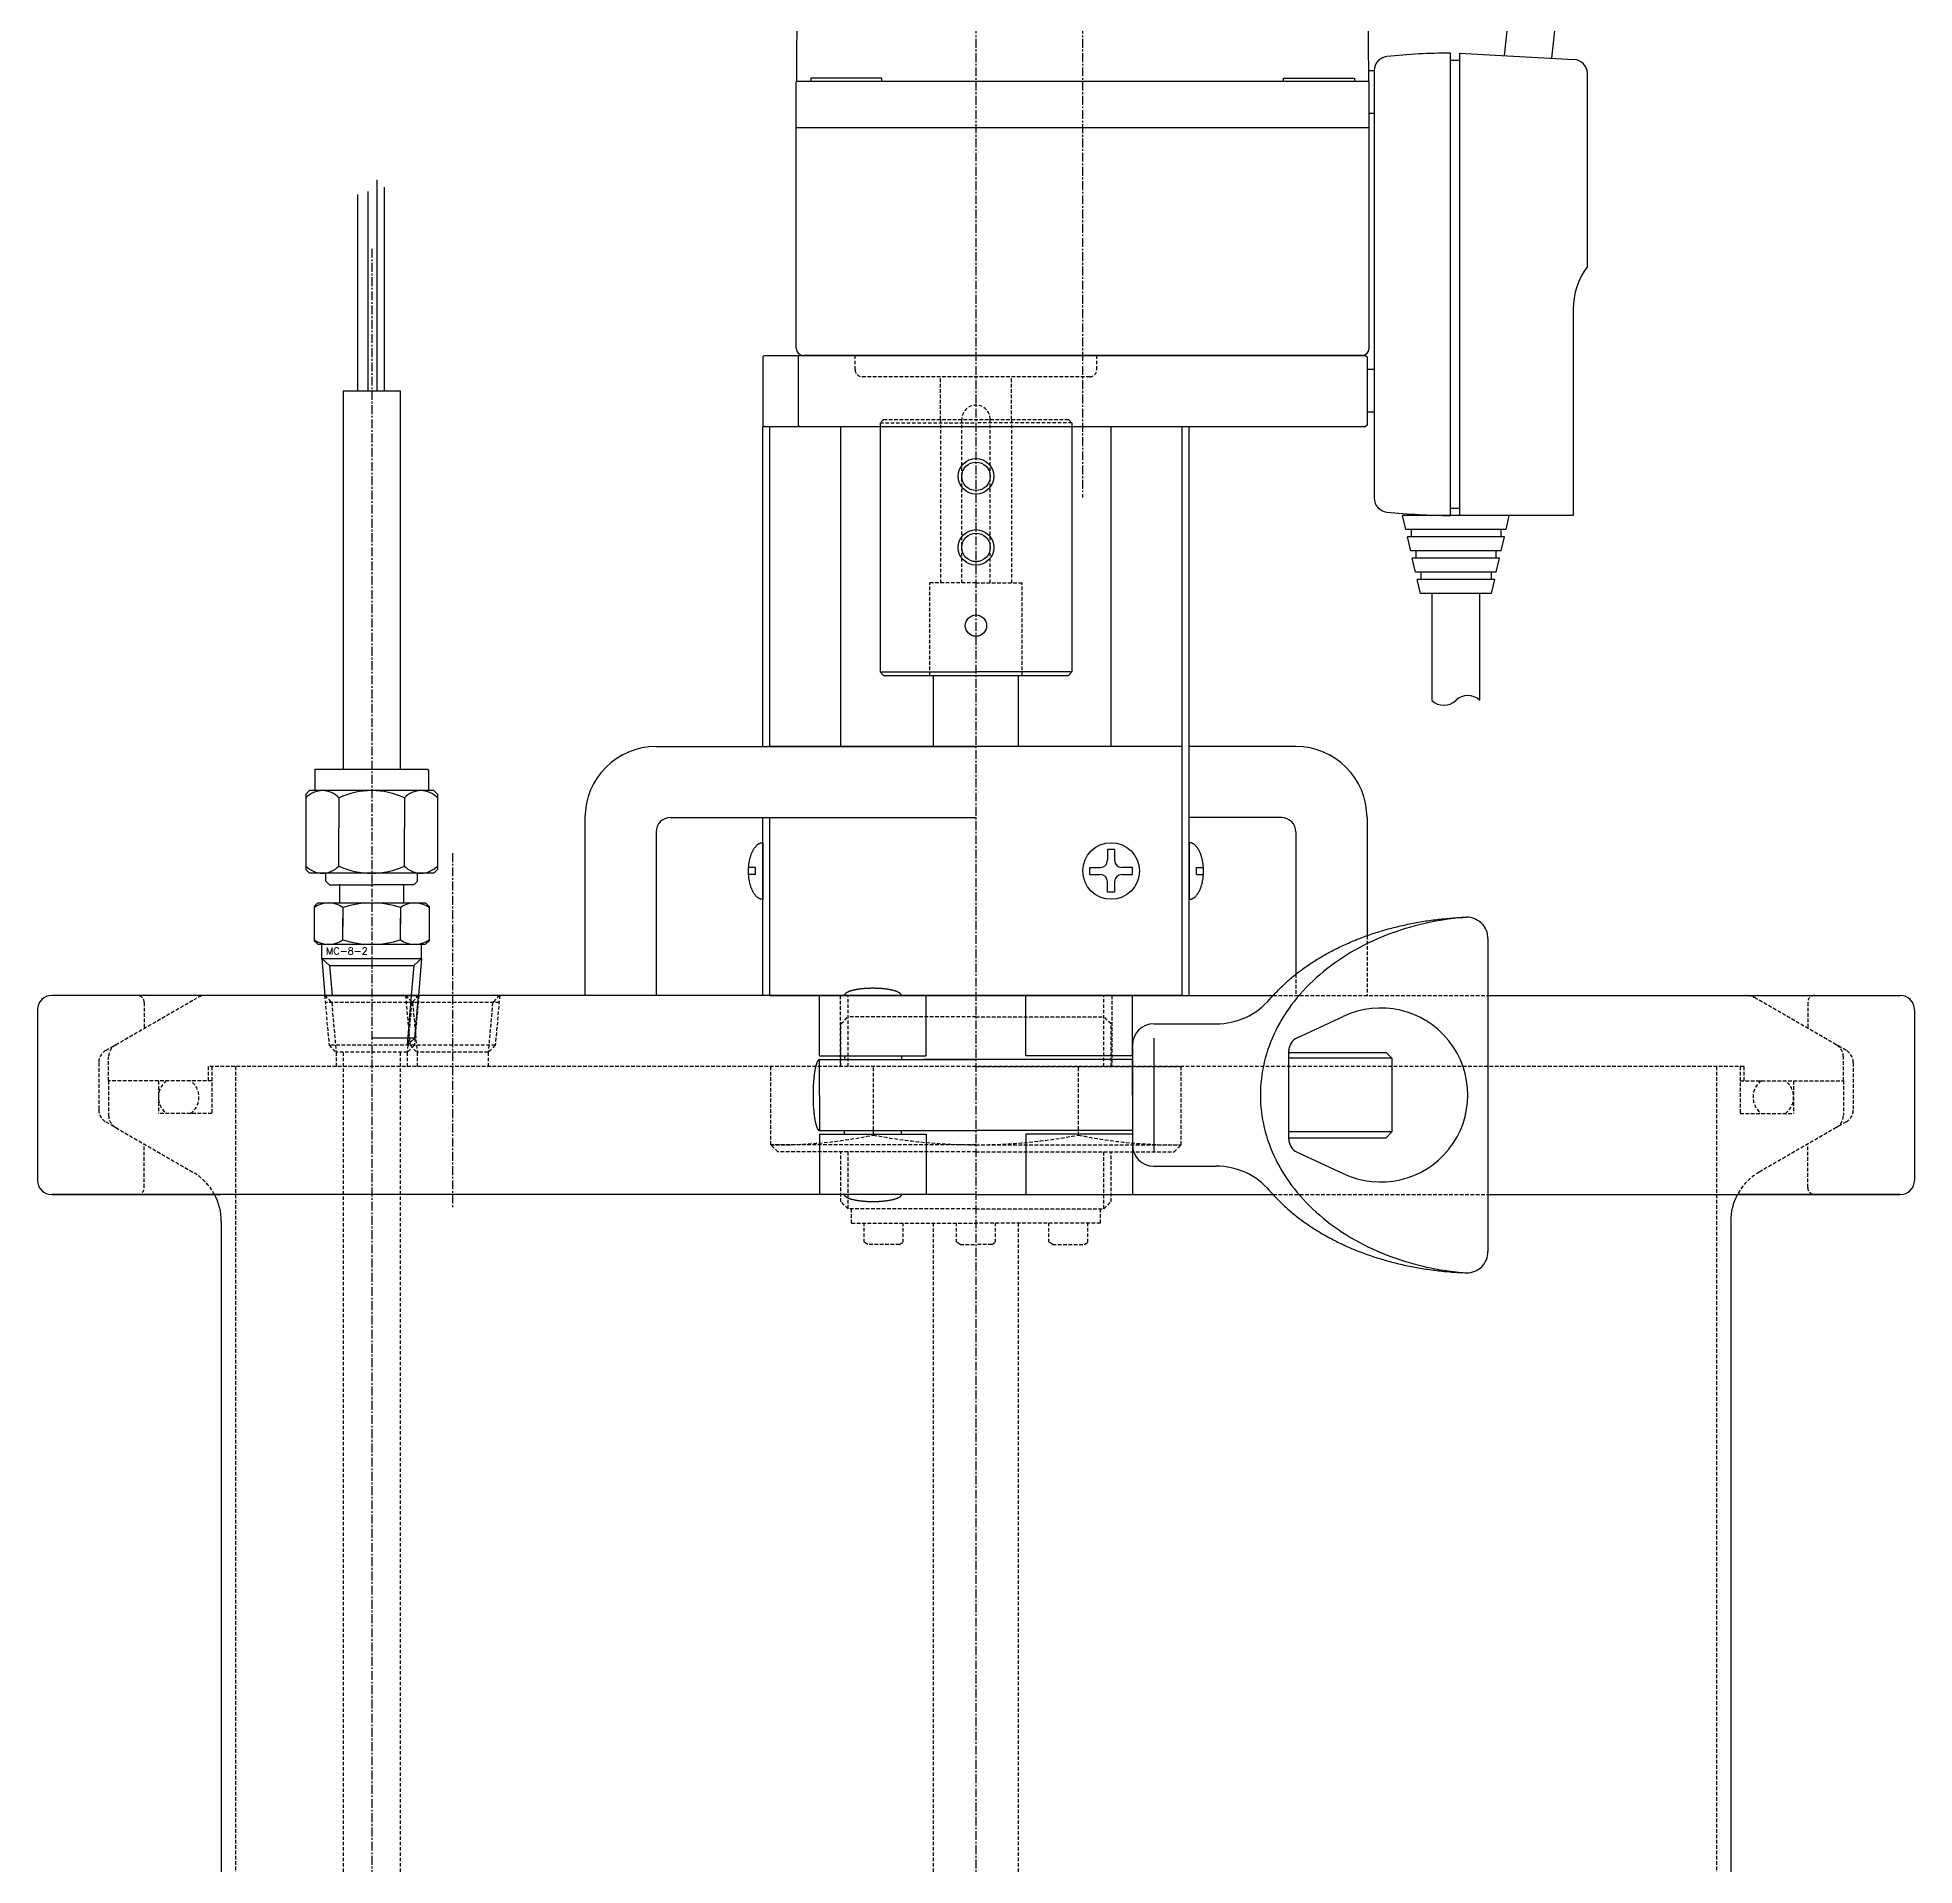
# Model space of a CAD drawing. Extents: x 249 to 1301, y 18 to 1271.
# Drawn here: x 284.5 to 548.5, y 407.2 to 664.2 of the extents above; entities that cross this region are included whole.
import ezdxf

# ---------------------------------------------------------------- set-up
doc = ezdxf.new("R2010")
doc.units = 0
doc.linetypes.add('CENTER', pattern=[2, 1.25, -0.25, 0.25, -0.25])
doc.linetypes.add('DASHED', pattern=[0.75, 0.5, -0.25])
doc.layers.get('0').update_dxf_attribs({"linetype": 'CONTINUOUS'})
doc.layers.add('CENTER', color=1, linetype='CENTER')
doc.styles.get("Standard").update_dxf_attribs({"font": 'txt.shx', "bigfont": 'bigfont.shx'})

# ---------------------------------------------------------------- blocks, each defined once
blk = doc.blocks.new('*U7')
at = {"color": 7, "linetype": 'CONTINUOUS'}
blk.add_text('MC-8-2', height=1, dxfattribs=at).set_placement((325.08, 535.27))

msp = doc.modelspace()

# ---------------------------------------------------------------- linework, layer by layer
at = {"color": 7, "linetype": 'CONTINUOUS'}
for p, q in [((500.23, 748.87), (490.78, 661.69)), ((506.93, 748.87), (497.44, 661.32)), ((391.3, 658.02), (391.7, 729.52)), ((471.3, 729.52), (471.7, 658.02)), ((483.25, 597.02), (483.25, 662.02)), ((483.25, 661.03), (484.5, 661.03)), ((484.5, 662.02), (484.5, 597.02)), ((484.5, 662.02), (500.61, 661.13)), ((471.8, 658.02), (391.2, 658.02)), ((391.2, 620.52), (391.2, 658.02)), ((403.27, 658.52), (393.27, 658.52)), ((393.27, 658.52), (393.27, 658.02)), ((403.27, 658.02), (403.27, 658.52)), ((459.73, 658.52), (469.73, 658.52)), ((459.73, 658.02), (459.73, 658.52)), ((469.73, 658.52), (469.73, 658.02)), ((472.5, 659.52), (471.69, 659.52)), ((471.8, 620.52), (471.8, 658.02)), ((472.5, 659.56), (472.5, 599.48)), ((502.5, 632.02), (502.5, 659.13)), ((472.5, 653.52), (471.8, 653.52)), ((471.8, 651.52), (391.2, 651.52)), ((332.25, 614.52), (332.25, 644.23)), ((329.56, 614.52), (329.56, 642.16)), ((331.01, 614.52), (331.01, 642.57)), ((333.29, 614.52), (333.29, 643.19)), ((500.5, 626.02), (500.5, 597.02)), ((386.5, 619.32), (386.7, 619.52)), ((386.5, 619.32), (386.5, 609.72)), ((386.7, 619.52), (471.3, 619.52)), ((391.7, 619.52), (391.5, 619.32)), ((391.5, 619.32), (391.5, 609.72)), ((470.8, 619.52), (392.2, 619.52)), ((471.3, 619.52), (471.5, 619.32)), ((471.5, 619.32), (471.5, 609.72)), ((472.5, 617.52), (471.5, 617.52)), ((327.5, 614.52), (335.5, 614.52)), ((327.5, 614.52), (327.5, 561.32)), ((335.5, 614.52), (335.5, 561.32)), ((403, 610.02), (403, 575.02)), ((430, 610.02), (430, 575.02)), ((472.5, 611.52), (471.5, 611.52)), ((386.5, 609.72), (386.7, 609.52)), ((386.5, 609.52), (386.7, 609.52)), ((386.5, 564.52), (386.5, 609.52)), ((386.7, 609.52), (471.3, 609.52)), ((387.5, 609.52), (445.5, 609.52)), ((387.5, 564.52), (387.5, 609.52)), ((391.5, 609.72), (391.7, 609.52)), ((397.5, 564.52), (397.5, 609.52)), ((435.5, 564.52), (435.5, 609.52)), ((445.5, 529.52), (445.5, 609.52)), ((445.5, 564.52), (445.5, 609.52)), ((446.5, 529.52), (446.5, 609.52)), ((471.5, 609.72), (471.3, 609.52)), ((500.5, 597.02), (476.5, 597.02)), ((476.96, 595.02), (476.5, 597.02)), ((478.5, 597.02), (478.5, 597.16)), ((483.25, 598.02), (484.5, 598.02)), ((491.05, 595.02), (491.5, 597.02)), ((491.05, 595.02), (476.96, 595.02)), ((490.82, 594.02), (477.18, 594.02)), ((477.64, 592.02), (477.18, 594.02)), ((477.7, 595.02), (477.7, 594.02)), ((490.31, 595.02), (490.31, 594.02)), ((490.36, 592.02), (490.82, 594.02)), ((490.36, 592.02), (477.64, 592.02)), ((478.38, 592.02), (478.38, 591.02)), ((489.62, 592.02), (489.62, 591.02)), ((490.14, 591.02), (477.86, 591.02)), ((478.32, 589.02), (477.86, 591.02)), ((489.68, 589.02), (478.32, 589.02)), ((479.06, 589.02), (479.06, 588.02)), ((488.94, 589.02), (488.94, 588.02)), ((489.68, 589.02), (490.14, 591.02)), ((489.46, 588.02), (478.55, 588.02)), ((479, 586.02), (478.55, 588.02)), ((489, 586.02), (489.46, 588.02)), ((489, 586.02), (479, 586.02)), ((480.65, 571.02), (480.65, 586.02)), ((487.35, 571.02), (487.35, 586.02)), ((403, 575.02), (416.5, 575.02)), ((403, 575.02), (403.5, 574.52)), ((403.5, 574.52), (429.5, 574.52)), ((410.5, 564.52), (410.5, 574.52)), ((430, 575.02), (416.5, 575.02)), ((422.5, 564.52), (422.5, 574.52)), ((430, 575.02), (429.5, 574.52)), ((371.5, 564.52), (416.5, 564.52)), ((445.5, 564.52), (387.5, 564.52)), ((461.5, 564.52), (446.5, 564.52)), ((323.5, 561.22), (323.6, 561.32)), ((323.5, 561.22), (323.5, 558.32)), ((323.6, 561.32), (339.4, 561.32)), ((339.5, 561.22), (339.4, 561.32)), ((339.5, 561.22), (339.5, 558.32)), ((322.26, 557.82), (322.76, 558.32)), ((322.26, 557.82), (322.26, 547.21)), ((340.24, 558.32), (322.76, 558.32)), ((326.88, 557.31), (326.88, 553.07)), ((326.88, 557.31), (326.88, 553.07)), ((336.12, 557.31), (336.12, 553.07)), ((340.74, 557.82), (340.24, 558.32)), ((340.74, 557.82), (340.74, 547.21)), ((361.5, 554.52), (361.5, 529.52)), ((373.5, 554.52), (416.5, 554.52)), ((386.5, 529.52), (386.5, 554.52)), ((387.5, 529.52), (387.5, 554.52)), ((459.5, 554.52), (446.5, 554.52)), ((471.5, 554.52), (471.5, 537.93)), ((326.88, 547.72), (326.88, 553.07)), ((336.12, 547.72), (336.12, 553.07)), ((371.5, 552.52), (371.5, 529.52)), ((461.5, 552.52), (461.5, 532.5)), ((386.5, 551), (386.5, 543.03)), ((436, 550.02), (435, 550.02)), ((435, 550.02), (435, 548.52)), ((436, 550.02), (436, 548.52)), ((446.5, 551), (446.5, 543.03)), ((322.76, 546.71), (322.26, 547.21)), ((340.24, 546.71), (322.76, 546.71)), ((325.07, 545.59), (325.07, 546.71)), ((337.93, 545.59), (337.93, 546.71)), ((340.24, 546.71), (340.74, 547.21)), ((385.5, 547.52), (384.52, 547.52)), ((385.5, 546.52), (384.52, 546.52)), ((385.5, 546.52), (385.5, 547.52)), ((432.5, 546.52), (432.5, 547.52)), ((432.5, 547.52), (434, 547.52)), ((432.5, 546.52), (434, 546.52)), ((438.5, 547.52), (437, 547.52)), ((437, 546.52), (438.5, 546.52)), ((438.5, 546.52), (438.5, 547.52)), ((447.5, 547.52), (448.49, 547.52)), ((447.5, 546.52), (447.5, 547.52)), ((447.5, 546.52), (448.49, 546.52)), ((325.57, 545.09), (325.07, 545.59)), ((325.57, 545.09), (331.5, 545.09)), ((327, 542.52), (327, 545.19)), ((337.43, 545.09), (331.5, 545.09)), ((336, 542.52), (336, 545.19)), ((337.43, 545.09), (337.93, 545.59)), ((435, 544.02), (435, 545.52)), ((436, 544.02), (435, 544.02)), ((436, 545.52), (436, 544.02)), ((323.42, 542.02), (323.92, 542.52)), ((323.42, 542.02), (323.42, 537.22)), ((323.92, 542.52), (339.08, 542.52)), ((325.5, 542.52), (337.5, 542.52)), ((327.46, 541.89), (327.46, 539.21)), ((327.46, 541.89), (327.46, 539.52)), ((335.54, 541.89), (335.54, 539.52)), ((335.54, 541.89), (335.54, 539.52)), ((339.08, 542.52), (339.58, 542.02)), ((339.58, 542.02), (339.58, 537.22)), ((327.46, 537.34), (327.46, 540.4)), ((335.54, 537.34), (335.54, 540.4)), ((323.42, 537.22), (323.92, 536.72)), ((323.92, 536.72), (339.08, 536.72)), ((323.92, 536.72), (339.08, 536.72)), ((324.5, 534.72), (324.5, 536.72)), ((325.5, 536.72), (337.5, 536.72)), ((326, 536.72), (337, 536.72)), ((338.5, 534.72), (338.5, 536.72)), ((339.08, 536.72), (339.58, 537.22)), ((488.5, 537.53), (488.5, 493.51)), ((324.5, 534.72), (324.93, 529.52)), ((324.5, 534.72), (325.58, 533.72)), ((324.5, 534.72), (338.5, 534.72)), ((325.58, 533.72), (325.93, 529.52)), ((325.58, 533.72), (337.42, 533.72)), ((337.42, 533.72), (337.07, 529.52)), ((338.5, 534.72), (337.42, 533.72)), ((338.5, 534.72), (338.07, 529.52)), ((416.5, 529.52), (286.5, 529.52)), ((324.93, 529.52), (338.07, 529.52)), ((337.07, 529.52), (336.5, 522.52)), ((337.58, 523.52), (338.07, 529.52)), ((387.5, 529.52), (384.5, 529.52)), ((445.5, 529.52), (387.5, 529.52)), ((387.5, 529.52), (445.5, 529.52)), ((394.5, 521.02), (394.5, 529.52)), ((397.5, 529.52), (435.5, 529.52)), ((409.5, 521.02), (409.5, 529.52)), ((416.5, 529.52), (458.3, 529.52)), ((423.5, 521.02), (423.5, 529.52)), ((438.5, 521.02), (438.5, 529.52)), ((488.5, 529.52), (546.5, 529.52)), ((284.5, 527.52), (284.5, 503.52)), ((441.5, 525.52), (450.26, 525.52)), ((461.66, 523.55), (468.16, 526.55)), ((548.5, 527.52), (548.5, 503.52)), ((337.58, 523.52), (331.5, 523.52)), ((337.58, 523.52), (336.5, 522.52)), ((441.5, 523.52), (441.5, 507.52)), ((441.5, 523.52), (441.5, 507.52)), ((394.5, 521.02), (409.5, 521.02)), ((394.5, 515.52), (394.5, 520.52)), ((394.5, 520.52), (416.5, 520.52)), ((398, 521.02), (398, 520.52)), ((406, 521.02), (406, 520.52)), ((416.5, 520.52), (409.23, 520.52)), ((438.5, 520.52), (416.5, 520.52)), ((438.5, 521.02), (423.5, 521.02)), ((438.5, 522.52), (438.5, 508.52)), ((438.5, 515.52), (438.5, 520.52)), ((460.5, 509.3), (460.5, 521.74)), ((460.5, 521.52), (474.2, 521.52)), ((475, 520.72), (460.5, 520.72)), ((474.2, 521.52), (475, 520.72)), ((475, 520.72), (475, 510.32)), ((394.5, 515.52), (394.5, 510.52)), ((438.5, 515.52), (438.5, 510.52)), ((394.5, 510.52), (416.5, 510.52)), ((394.5, 510.02), (394.5, 501.52)), ((394.5, 510.02), (409.5, 510.02)), ((398, 510.02), (398, 510.52)), ((406, 510.02), (406, 510.52)), ((409.5, 510.02), (409.5, 501.52)), ((438.5, 510.52), (416.5, 510.52)), ((438.5, 510.02), (423.5, 510.02)), ((423.5, 510.02), (423.5, 501.52)), ((438.5, 510.02), (438.5, 501.52)), ((475, 510.32), (460.5, 510.32)), ((474.2, 509.52), (475, 510.32)), ((460.5, 509.52), (474.2, 509.52)), ((461.66, 507.48), (468.16, 504.49)), ((441.5, 505.52), (450.26, 505.52)), ((416.5, 501.52), (286.5, 501.52)), ((286.5, 501.52), (298, 501.52)), ((298, 501.52), (310.22, 501.52)), ((416.5, 501.52), (458.3, 501.52)), ((488.5, 501.52), (546.5, 501.52)), ((535, 501.52), (523.59, 501.52)), ((546.5, 501.52), (535, 501.52)), ((310.35, 497.75), (310.35, 260.81)), ((522.65, 497.75), (522.65, 260.81))]:
    msp.add_line(p, q, dxfattribs=at)
at = {"color": 3, "linetype": 'DASHED'}
for p, q in [((399.5, 617.52), (399.5, 619.52)), ((433.5, 617.52), (433.5, 619.52)), ((432.5, 616.52), (400.5, 616.52)), ((411.5, 610.52), (411.5, 616.52)), ((421.5, 610.52), (421.5, 616.52)), ((403.5, 610.52), (403, 610.02)), ((403, 610.02), (416.5, 610.02)), ((403.5, 610.52), (429.5, 610.52)), ((411.5, 610.52), (411.5, 587.52)), ((414.5, 587.52), (414.5, 610.52)), ((430, 610.02), (416.5, 610.02)), ((418.5, 587.52), (418.5, 610.52)), ((421.5, 610.52), (421.5, 587.52)), ((429.5, 610.52), (430, 610.02)), ((410, 574.52), (410, 587.52)), ((416.5, 587.52), (410, 587.52)), ((416.5, 587.52), (423, 587.52)), ((423, 574.52), (423, 587.52)), ((471.5, 537.93), (471.5, 529.52)), ((461.5, 532.5), (461.5, 529.52)), ((295.5, 522.59), (306.8, 529.11)), ((299.52, 528.52), (299.52, 524.91)), ((324.88, 529.52), (325.88, 528.52)), ((324.88, 529.52), (325.5, 522.52)), ((338.04, 528.53), (324.96, 528.53)), ((325.88, 528.52), (326.5, 521.52)), ((336.26, 529.52), (336.89, 522.52)), ((336.26, 529.52), (337.26, 528.52)), ((349.43, 528.53), (336.35, 528.53)), ((337.13, 528.52), (336.5, 521.52)), ((338.13, 529.52), (337.13, 528.52)), ((337.26, 528.52), (337.89, 521.52)), ((338.13, 529.52), (337.5, 522.52)), ((348.51, 528.52), (347.89, 521.52)), ((349.51, 529.52), (348.51, 528.52)), ((349.51, 529.52), (348.89, 522.52)), ((397.4, 529.52), (397.4, 519.52)), ((398.5, 519.52), (398.5, 529.52)), ((434.5, 519.52), (434.5, 529.52)), ((435.6, 529.52), (435.6, 519.52)), ((458.3, 529.52), (488.5, 529.52)), ((537.5, 522.59), (526.21, 529.11)), ((533.48, 528.52), (533.48, 524.91)), ((397.5, 525.52), (398.5, 526.52)), ((397.5, 519.52), (397.5, 525.52)), ((416.5, 526.52), (398.5, 526.52)), ((416.5, 526.52), (434.5, 526.52)), ((435.5, 525.52), (434.5, 526.52)), ((435.5, 519.52), (435.5, 525.52)), ((294.1, 521.79), (296, 522.88)), ((538.9, 521.79), (537, 522.88)), ((294.5, 517.52), (294.5, 520.86)), ((337.5, 522.53), (325.5, 522.53)), ((325.5, 522.52), (326.5, 521.52)), ((326.5, 521.53), (326.5, 519.52)), ((336.5, 521.53), (326.5, 521.53)), ((327.5, 521.52), (327.5, 275.52)), ((335.5, 521.52), (335.5, 275.52)), ((337.5, 522.52), (336.5, 521.52)), ((336.5, 521.52), (336.5, 519.52)), ((348.89, 522.53), (336.89, 522.53)), ((336.89, 522.52), (337.89, 521.52)), ((347.89, 521.53), (337.89, 521.53)), ((337.89, 521.53), (337.89, 519.52)), ((348.89, 522.52), (347.89, 521.52)), ((347.89, 521.52), (347.89, 519.52)), ((538.5, 517.52), (538.5, 520.86)), ((293.1, 520.05), (293.1, 513.48)), ((309, 517.52), (294.5, 517.52)), ((294.5, 517.52), (294.5, 512.67)), ((301.5, 517.52), (301.5, 512.92)), ((416.5, 519.52), (308.5, 519.52)), ((308.5, 519.52), (308.5, 517.52)), ((309, 519.52), (309, 512.92)), ((312.35, 519.52), (312.35, 236.88)), ((387.63, 508.52), (387.63, 519.52)), ((402.07, 509.89), (402.07, 519.52)), ((524.5, 519.52), (416.5, 519.52)), ((416.5, 519.52), (445.37, 519.52)), ((430.93, 509.89), (430.93, 519.52)), ((445.37, 508.52), (445.37, 519.52)), ((520.65, 519.52), (520.65, 236.88)), ((524, 519.52), (524, 512.92)), ((524, 517.52), (538.5, 517.52)), ((524.5, 519.52), (524.5, 517.52)), ((531.5, 517.52), (531.5, 512.92)), ((538.5, 517.52), (538.5, 512.67)), ((539.9, 520.05), (539.9, 513.48)), ((309, 512.92), (301.5, 512.92)), ((524, 512.92), (531.5, 512.92)), ((294.1, 511.75), (296, 510.65)), ((295.5, 510.94), (306.35, 504.67)), ((537.5, 510.94), (526.65, 504.67)), ((538.9, 511.75), (537, 510.65)), ((299.52, 502.52), (299.52, 508.62)), ((416.5, 508.52), (387.63, 508.52)), ((388.63, 507.52), (387.63, 508.52)), ((416.5, 507.52), (388.63, 507.52)), ((397.5, 500.52), (397.5, 507.52)), ((398.5, 499.52), (398.5, 507.52)), ((416.5, 508.52), (445.37, 508.52)), ((416.5, 507.52), (444.37, 507.52)), ((434.5, 499.52), (434.5, 507.52)), ((435.5, 500.52), (435.5, 507.52)), ((444.37, 507.52), (445.37, 508.52)), ((533.48, 502.52), (533.48, 508.62)), ((398.5, 499.52), (397.5, 500.52)), ((398.5, 499.52), (397.5, 500.52)), ((416.5, 499.52), (398.5, 499.52)), ((399, 497.52), (399, 499.52)), ((416.5, 499.52), (434.5, 499.52)), ((434, 497.52), (434, 499.52)), ((434.5, 499.52), (435.5, 500.52)), ((434.5, 499.52), (435.5, 500.52)), ((458.3, 501.52), (488.5, 501.52)), ((399, 497.52), (416.5, 497.52)), ((400.75, 494.82), (400.75, 497.52)), ((406.25, 494.82), (406.25, 497.52)), ((410.5, 312.52), (410.5, 497.52)), ((413.75, 494.82), (413.75, 497.52)), ((434, 497.52), (416.5, 497.52)), ((419.25, 494.82), (419.25, 497.52)), ((422.5, 312.52), (422.5, 497.52)), ((426.75, 494.82), (426.75, 497.52)), ((432.25, 494.82), (432.25, 497.52)), ((401.27, 494.52), (400.75, 494.82)), ((405.73, 494.52), (401.27, 494.52)), ((405.73, 494.52), (406.25, 494.82)), ((414.27, 494.52), (413.75, 494.82)), ((414.27, 494.52), (416.5, 494.52)), ((418.73, 494.52), (416.5, 494.52)), ((418.73, 494.52), (419.25, 494.82)), ((427.27, 494.52), (426.75, 494.82)), ((427.27, 494.52), (431.73, 494.52)), ((431.73, 494.52), (432.25, 494.82))]:
    msp.add_line(p, q, dxfattribs=at)
at = {"color": 7, "linetype": 'CONTINUOUS'}
for points in [[(386.5, 543.03, 0), (386.45, 543.03, 0), (386.4, 543.04, 0), (386.35, 543.04, 0), (386.31, 543.05, 0), (386.26, 543.06, 0), (386.21, 543.08, 0), (386.16, 543.09, 0), (386.11, 543.11, 0), (386.06, 543.13, 0), (386.01, 543.15, 0), (385.97, 543.18, 0), (385.92, 543.2, 0), (385.87, 543.23, 0), (385.83, 543.27, 0), (385.78, 543.3, 0), (385.74, 543.34, 0), (385.69, 543.37, 0), (385.65, 543.41, 0), (385.6, 543.46, 0), (385.56, 543.5, 0), (385.51, 543.55, 0), (385.47, 543.6, 0), (385.43, 543.65, 0), (385.39, 543.7, 0), (385.35, 543.76, 0), (385.31, 543.82, 0), (385.27, 543.88, 0), (385.23, 543.94, 0), (385.19, 544, 0), (385.16, 544.07, 0), (385.12, 544.13, 0), (385.09, 544.2, 0), (385.05, 544.27, 0), (385.02, 544.34, 0), (384.99, 544.41, 0), (384.95, 544.49, 0), (384.92, 544.57, 0), (384.89, 544.64, 0), (384.87, 544.72, 0), (384.84, 544.8, 0), (384.81, 544.88, 0), (384.79, 544.97, 0), (384.76, 545.05, 0), (384.74, 545.14, 0), (384.71, 545.23, 0), (384.69, 545.31, 0), (384.67, 545.4, 0), (384.65, 545.49, 0), (384.63, 545.58, 0), (384.62, 545.67, 0), (384.6, 545.77, 0), (384.59, 545.86, 0), (384.57, 545.95, 0), (384.56, 546.05, 0), (384.55, 546.14, 0), (384.54, 546.24, 0), (384.53, 546.34, 0), (384.52, 546.43, 0), (384.52, 546.53, 0), (384.51, 546.63, 0), (384.51, 546.72, 0), (384.5, 546.82, 0), (384.5, 546.92, 0), (384.5, 547.02, 0), (384.5, 547.11, 0), (384.5, 547.21, 0), (384.51, 547.31, 0), (384.51, 547.41, 0), (384.52, 547.5, 0), (384.52, 547.6, 0), (384.53, 547.7, 0), (384.54, 547.79, 0), (384.55, 547.89, 0), (384.56, 547.98, 0), (384.57, 548.08, 0), (384.59, 548.17, 0), (384.6, 548.27, 0), (384.62, 548.36, 0), (384.63, 548.45, 0), (384.65, 548.54, 0), (384.67, 548.63, 0), (384.69, 548.72, 0), (384.71, 548.81, 0), (384.74, 548.89, 0), (384.76, 548.98, 0), (384.79, 549.07, 0), (384.81, 549.15, 0), (384.84, 549.23, 0), (384.87, 549.31, 0), (384.89, 549.39, 0), (384.92, 549.47, 0), (384.95, 549.54, 0), (384.99, 549.62, 0), (385.02, 549.69, 0), (385.05, 549.76, 0), (385.09, 549.83, 0), (385.12, 549.9, 0), (385.16, 549.97, 0), (385.19, 550.03, 0), (385.23, 550.1, 0), (385.27, 550.16, 0), (385.31, 550.22, 0), (385.35, 550.27, 0), (385.39, 550.33, 0), (385.43, 550.38, 0), (385.47, 550.43, 0), (385.51, 550.48, 0), (385.56, 550.53, 0), (385.6, 550.58, 0), (385.65, 550.62, 0), (385.69, 550.66, 0), (385.74, 550.7, 0), (385.78, 550.73, 0), (385.83, 550.77, 0), (385.87, 550.8, 0), (385.92, 550.83, 0), (385.97, 550.86, 0), (386.01, 550.88, 0), (386.06, 550.9, 0), (386.11, 550.92, 0), (386.16, 550.94, 0), (386.21, 550.96, 0), (386.26, 550.97, 0), (386.31, 550.98, 0), (386.35, 550.99, 0), (386.4, 550.99, 0), (386.45, 551, 0), (386.5, 551, 0)], [(446.5, 543.03, 0), (446.55, 543.03, 0), (446.6, 543.04, 0), (446.65, 543.04, 0), (446.7, 543.05, 0), (446.75, 543.06, 0), (446.79, 543.08, 0), (446.84, 543.09, 0), (446.89, 543.11, 0), (446.94, 543.13, 0), (446.99, 543.15, 0), (447.03, 543.18, 0), (447.08, 543.2, 0), (447.13, 543.23, 0), (447.18, 543.27, 0), (447.22, 543.3, 0), (447.27, 543.34, 0), (447.31, 543.37, 0), (447.36, 543.41, 0), (447.4, 543.46, 0), (447.44, 543.5, 0), (447.49, 543.55, 0), (447.53, 543.6, 0), (447.57, 543.65, 0), (447.61, 543.7, 0), (447.65, 543.76, 0), (447.69, 543.82, 0), (447.73, 543.88, 0), (447.77, 543.94, 0), (447.81, 544, 0), (447.84, 544.07, 0), (447.88, 544.13, 0), (447.92, 544.2, 0), (447.95, 544.27, 0), (447.98, 544.34, 0), (448.01, 544.41, 0), (448.05, 544.49, 0), (448.08, 544.57, 0), (448.11, 544.64, 0), (448.14, 544.72, 0), (448.16, 544.8, 0), (448.19, 544.88, 0), (448.22, 544.97, 0), (448.24, 545.05, 0), (448.26, 545.14, 0), (448.29, 545.23, 0), (448.31, 545.31, 0), (448.33, 545.4, 0), (448.35, 545.49, 0), (448.37, 545.58, 0), (448.38, 545.67, 0), (448.4, 545.77, 0), (448.42, 545.86, 0), (448.43, 545.95, 0), (448.44, 546.05, 0), (448.45, 546.14, 0), (448.46, 546.24, 0), (448.47, 546.34, 0), (448.48, 546.43, 0), (448.49, 546.53, 0), (448.49, 546.63, 0), (448.5, 546.72, 0), (448.5, 546.82, 0), (448.5, 546.92, 0), (448.5, 547.02, 0), (448.5, 547.11, 0), (448.5, 547.21, 0), (448.5, 547.31, 0), (448.49, 547.41, 0), (448.49, 547.5, 0), (448.48, 547.6, 0), (448.47, 547.7, 0), (448.46, 547.79, 0), (448.45, 547.89, 0), (448.44, 547.98, 0), (448.43, 548.08, 0), (448.42, 548.17, 0), (448.4, 548.27, 0), (448.38, 548.36, 0), (448.37, 548.45, 0), (448.35, 548.54, 0), (448.33, 548.63, 0), (448.31, 548.72, 0), (448.29, 548.81, 0), (448.26, 548.89, 0), (448.24, 548.98, 0), (448.22, 549.07, 0), (448.19, 549.15, 0), (448.16, 549.23, 0), (448.14, 549.31, 0), (448.11, 549.39, 0), (448.08, 549.47, 0), (448.05, 549.54, 0), (448.01, 549.62, 0), (447.98, 549.69, 0), (447.95, 549.76, 0), (447.92, 549.83, 0), (447.88, 549.9, 0), (447.84, 549.97, 0), (447.81, 550.03, 0), (447.77, 550.1, 0), (447.73, 550.16, 0), (447.69, 550.22, 0), (447.65, 550.27, 0), (447.61, 550.33, 0), (447.57, 550.38, 0), (447.53, 550.43, 0), (447.49, 550.48, 0), (447.44, 550.53, 0), (447.4, 550.58, 0), (447.36, 550.62, 0), (447.31, 550.66, 0), (447.27, 550.7, 0), (447.22, 550.73, 0), (447.18, 550.77, 0), (447.13, 550.8, 0), (447.08, 550.83, 0), (447.03, 550.86, 0), (446.99, 550.88, 0), (446.94, 550.9, 0), (446.89, 550.92, 0), (446.84, 550.94, 0), (446.79, 550.96, 0), (446.75, 550.97, 0), (446.7, 550.98, 0), (446.65, 550.99, 0), (446.6, 550.99, 0), (446.55, 551, 0), (446.5, 551, 0)], [(485.5, 540.52, 0), (484.77, 540.46, 0), (484.03, 540.38, 0), (483.3, 540.29, 0), (482.58, 540.19, 0), (481.85, 540.08, 0), (481.13, 539.95, 0), (480.42, 539.81, 0), (479.7, 539.66, 0), (479, 539.49, 0), (478.29, 539.32, 0), (477.6, 539.12, 0), (476.9, 538.92, 0), (476.22, 538.7, 0), (475.54, 538.48, 0), (474.87, 538.24, 0), (474.2, 537.98, 0), (473.55, 537.72, 0), (472.9, 537.44, 0), (472.26, 537.15, 0), (471.63, 536.85, 0), (471, 536.54, 0), (470.39, 536.22, 0), (469.79, 535.88, 0), (469.19, 535.54, 0), (468.61, 535.19, 0), (468.04, 534.82, 0), (467.47, 534.45, 0), (466.92, 534.06, 0), (466.38, 533.66, 0), (465.85, 533.26, 0), (465.34, 532.84, 0), (464.84, 532.42, 0), (464.35, 531.99, 0), (463.87, 531.54, 0), (463.4, 531.1, 0), (462.95, 530.64, 0), (462.51, 530.17, 0), (462.09, 529.7, 0), (461.68, 529.21, 0), (461.28, 528.72, 0), (460.9, 528.23, 0), (460.54, 527.72, 0), (460.18, 527.22, 0), (459.85, 526.7, 0), (459.53, 526.18, 0), (459.22, 525.65, 0), (458.93, 525.12, 0), (458.66, 524.58, 0), (458.4, 524.04, 0), (458.15, 523.49, 0), (457.93, 522.94, 0), (457.72, 522.38, 0), (457.52, 521.82, 0), (457.35, 521.26, 0), (457.19, 520.69, 0), (457.04, 520.13, 0), (456.92, 519.55, 0), (456.81, 518.98, 0), (456.71, 518.41, 0), (456.64, 517.83, 0), (456.58, 517.25, 0), (456.53, 516.67, 0), (456.51, 516.1, 0), (456.5, 515.52, 0), (456.51, 514.94, 0), (456.53, 514.36, 0), (456.58, 513.78, 0), (456.64, 513.2, 0), (456.71, 512.63, 0), (456.81, 512.05, 0), (456.92, 511.48, 0), (457.04, 510.91, 0), (457.19, 510.34, 0), (457.35, 509.77, 0), (457.52, 509.21, 0), (457.72, 508.65, 0), (457.93, 508.1, 0), (458.15, 507.54, 0), (458.4, 507, 0), (458.66, 506.45, 0), (458.93, 505.92, 0), (459.22, 505.38, 0), (459.53, 504.86, 0), (459.85, 504.33, 0), (460.18, 503.82, 0), (460.54, 503.31, 0), (460.9, 502.81, 0), (461.28, 502.31, 0), (461.68, 501.82, 0), (462.09, 501.34, 0), (462.51, 500.86, 0), (462.95, 500.4, 0), (463.4, 499.94, 0), (463.87, 499.49, 0), (464.35, 499.05, 0), (464.84, 498.61, 0), (465.34, 498.19, 0), (465.85, 497.77, 0), (466.38, 497.37, 0), (466.92, 496.97, 0), (467.47, 496.59, 0), (468.04, 496.21, 0), (468.61, 495.85, 0), (469.19, 495.49, 0), (469.79, 495.15, 0), (470.39, 494.81, 0), (471, 494.49, 0), (471.63, 494.18, 0), (472.26, 493.88, 0), (472.9, 493.59, 0), (473.55, 493.32, 0), (474.2, 493.05, 0), (474.87, 492.8, 0), (475.54, 492.56, 0), (476.22, 492.33, 0), (476.9, 492.11, 0), (477.6, 491.91, 0), (478.29, 491.72, 0), (479, 491.54, 0), (479.7, 491.37, 0), (480.42, 491.22, 0), (481.13, 491.08, 0), (481.85, 490.95, 0), (482.58, 490.84, 0), (483.3, 490.74, 0), (484.03, 490.65, 0), (484.77, 490.58, 0), (485.5, 490.52, 0)], [(457.85, 529.01, 0), (457.99, 529.17, 0), (458.12, 529.32, 0), (458.26, 529.48, 0), (458.4, 529.63, 0), (458.55, 529.78, 0), (458.69, 529.94, 0), (458.84, 530.09, 0), (458.98, 530.24, 0), (459.13, 530.39, 0), (459.28, 530.54, 0), (459.44, 530.69, 0), (459.59, 530.84, 0), (459.74, 530.98, 0), (459.9, 531.13, 0), (460.06, 531.28, 0), (460.22, 531.42, 0), (460.38, 531.57, 0), (460.54, 531.71, 0), (460.71, 531.85, 0), (460.87, 531.99, 0), (461.04, 532.13, 0), (461.21, 532.27, 0), (461.38, 532.41, 0), (461.55, 532.54, 0), (461.73, 532.68, 0), (461.9, 532.82, 0), (462.08, 532.95, 0), (462.26, 533.08, 0), (462.44, 533.22, 0), (462.62, 533.35, 0), (462.8, 533.48, 0), (462.99, 533.61, 0), (463.17, 533.73, 0), (463.36, 533.86, 0), (463.55, 533.99, 0), (463.74, 534.11, 0), (463.93, 534.24, 0), (464.12, 534.36, 0), (464.31, 534.48, 0), (464.51, 534.6, 0), (464.7, 534.73, 0), (464.9, 534.84, 0), (465.1, 534.96, 0), (465.3, 535.08, 0), (465.5, 535.2, 0), (465.71, 535.31, 0), (465.91, 535.42, 0), (466.12, 535.54, 0), (466.32, 535.65, 0), (466.53, 535.76, 0), (466.74, 535.87, 0), (466.95, 535.97, 0), (467.16, 536.08, 0), (467.37, 536.19, 0), (467.59, 536.29, 0), (467.8, 536.39, 0), (468.02, 536.5, 0), (468.24, 536.6, 0), (468.45, 536.7, 0), (468.67, 536.8, 0), (468.89, 536.89, 0), (469.12, 536.99, 0), (469.34, 537.09, 0), (469.56, 537.18, 0), (469.79, 537.27, 0), (470.01, 537.37, 0), (470.24, 537.46, 0), (470.47, 537.54, 0), (470.7, 537.63, 0), (470.93, 537.72, 0), (471.16, 537.8, 0), (471.39, 537.89, 0), (471.62, 537.97, 0), (471.86, 538.05, 0), (472.09, 538.13, 0), (472.33, 538.21, 0), (472.56, 538.29, 0), (472.8, 538.37, 0), (473.04, 538.44, 0), (473.28, 538.52, 0), (473.52, 538.59, 0), (473.76, 538.66, 0), (474, 538.73, 0), (474.24, 538.8, 0), (474.49, 538.87, 0), (474.73, 538.93, 0), (474.98, 539, 0), (475.22, 539.06, 0), (475.47, 539.13, 0), (475.72, 539.19, 0), (475.96, 539.25, 0), (476.21, 539.31, 0), (476.46, 539.36, 0), (476.71, 539.42, 0), (476.96, 539.47, 0), (477.21, 539.53, 0), (477.46, 539.58, 0), (477.72, 539.63, 0), (477.97, 539.68, 0), (478.22, 539.73, 0), (478.48, 539.77, 0), (478.73, 539.82, 0), (478.99, 539.86, 0), (479.24, 539.91, 0), (479.5, 539.95, 0), (479.76, 539.99, 0), (480.01, 540.02, 0), (480.27, 540.06, 0), (480.53, 540.1, 0), (480.79, 540.13, 0), (481.05, 540.17, 0), (481.31, 540.2, 0), (481.57, 540.23, 0), (481.83, 540.26, 0), (482.09, 540.28, 0), (482.35, 540.31, 0), (482.61, 540.34, 0), (482.87, 540.36, 0), (483.13, 540.38, 0), (483.39, 540.4, 0), (483.66, 540.42, 0), (483.92, 540.44, 0), (484.18, 540.46, 0), (484.45, 540.47, 0), (484.71, 540.48, 0), (484.97, 540.5, 0), (485.24, 540.51, 0), (485.5, 540.52, 0)], [(406, 529.52, 0), (406, 529.54, 0), (406, 529.57, 0), (405.99, 529.59, 0), (405.98, 529.62, 0), (405.97, 529.64, 0), (405.96, 529.66, 0), (405.94, 529.69, 0), (405.92, 529.71, 0), (405.9, 529.74, 0), (405.88, 529.76, 0), (405.86, 529.79, 0), (405.83, 529.81, 0), (405.8, 529.84, 0), (405.77, 529.86, 0), (405.73, 529.88, 0), (405.7, 529.9, 0), (405.66, 529.93, 0), (405.62, 529.95, 0), (405.57, 529.97, 0), (405.53, 529.99, 0), (405.48, 530.02, 0), (405.43, 530.04, 0), (405.38, 530.06, 0), (405.33, 530.08, 0), (405.27, 530.1, 0), (405.21, 530.12, 0), (405.15, 530.14, 0), (405.09, 530.16, 0), (405.03, 530.18, 0), (404.96, 530.2, 0), (404.9, 530.22, 0), (404.83, 530.23, 0), (404.76, 530.25, 0), (404.69, 530.27, 0), (404.61, 530.28, 0), (404.54, 530.3, 0), (404.46, 530.32, 0), (404.38, 530.33, 0), (404.3, 530.35, 0), (404.22, 530.36, 0), (404.14, 530.37, 0), (404.06, 530.39, 0), (403.97, 530.4, 0), (403.89, 530.41, 0), (403.8, 530.42, 0), (403.71, 530.43, 0), (403.62, 530.44, 0), (403.53, 530.45, 0), (403.44, 530.46, 0), (403.35, 530.47, 0), (403.26, 530.48, 0), (403.16, 530.49, 0), (403.07, 530.49, 0), (402.97, 530.5, 0), (402.88, 530.51, 0), (402.78, 530.51, 0), (402.69, 530.51, 0), (402.59, 530.52, 0), (402.49, 530.52, 0), (402.39, 530.52, 0), (402.29, 530.53, 0), (402.2, 530.53, 0), (402.1, 530.53, 0), (402, 530.53, 0), (401.9, 530.53, 0), (401.81, 530.53, 0), (401.71, 530.53, 0), (401.61, 530.52, 0), (401.51, 530.52, 0), (401.41, 530.52, 0), (401.32, 530.51, 0), (401.22, 530.51, 0), (401.12, 530.51, 0), (401.03, 530.5, 0), (400.93, 530.49, 0), (400.84, 530.49, 0), (400.75, 530.48, 0), (400.65, 530.47, 0), (400.56, 530.46, 0), (400.47, 530.45, 0), (400.38, 530.44, 0), (400.29, 530.43, 0), (400.2, 530.42, 0), (400.11, 530.41, 0), (400.03, 530.4, 0), (399.94, 530.39, 0), (399.86, 530.37, 0), (399.78, 530.36, 0), (399.7, 530.35, 0), (399.62, 530.33, 0), (399.54, 530.32, 0), (399.46, 530.3, 0), (399.39, 530.28, 0), (399.31, 530.27, 0), (399.24, 530.25, 0), (399.17, 530.23, 0), (399.1, 530.22, 0), (399.04, 530.2, 0), (398.97, 530.18, 0), (398.91, 530.16, 0), (398.85, 530.14, 0), (398.79, 530.12, 0), (398.73, 530.1, 0), (398.68, 530.08, 0), (398.62, 530.06, 0), (398.57, 530.04, 0), (398.52, 530.02, 0), (398.47, 529.99, 0), (398.43, 529.97, 0), (398.38, 529.95, 0), (398.34, 529.93, 0), (398.31, 529.9, 0), (398.27, 529.88, 0), (398.24, 529.86, 0), (398.2, 529.84, 0), (398.17, 529.81, 0), (398.15, 529.79, 0), (398.12, 529.76, 0), (398.1, 529.74, 0), (398.08, 529.71, 0), (398.06, 529.69, 0), (398.04, 529.66, 0), (398.03, 529.64, 0), (398.02, 529.62, 0), (398.01, 529.59, 0), (398.01, 529.57, 0), (398, 529.54, 0), (398, 529.52, 0)], [(394.5, 520.52, 0), (394.48, 520.51, 0), (394.46, 520.51, 0), (394.43, 520.5, 0), (394.41, 520.49, 0), (394.39, 520.48, 0), (394.37, 520.46, 0), (394.34, 520.44, 0), (394.32, 520.42, 0), (394.3, 520.39, 0), (394.28, 520.37, 0), (394.25, 520.34, 0), (394.23, 520.3, 0), (394.21, 520.26, 0), (394.19, 520.22, 0), (394.17, 520.18, 0), (394.15, 520.14, 0), (394.13, 520.09, 0), (394.11, 520.04, 0), (394.09, 519.98, 0), (394.07, 519.93, 0), (394.05, 519.87, 0), (394.03, 519.8, 0), (394.01, 519.74, 0), (393.99, 519.67, 0), (393.97, 519.6, 0), (393.95, 519.53, 0), (393.93, 519.46, 0), (393.92, 519.38, 0), (393.9, 519.3, 0), (393.88, 519.22, 0), (393.87, 519.14, 0), (393.85, 519.05, 0), (393.83, 518.96, 0), (393.82, 518.87, 0), (393.8, 518.78, 0), (393.79, 518.69, 0), (393.77, 518.59, 0), (393.76, 518.49, 0), (393.75, 518.4, 0), (393.73, 518.29, 0), (393.72, 518.19, 0), (393.71, 518.09, 0), (393.7, 517.98, 0), (393.69, 517.87, 0), (393.68, 517.76, 0), (393.67, 517.65, 0), (393.66, 517.54, 0), (393.65, 517.43, 0), (393.64, 517.32, 0), (393.63, 517.2, 0), (393.62, 517.09, 0), (393.62, 516.97, 0), (393.61, 516.85, 0), (393.61, 516.73, 0), (393.6, 516.61, 0), (393.6, 516.49, 0), (393.59, 516.37, 0), (393.59, 516.25, 0), (393.59, 516.13, 0), (393.58, 516.01, 0), (393.58, 515.88, 0), (393.58, 515.76, 0), (393.58, 515.64, 0), (393.58, 515.52, 0), (393.58, 515.39, 0), (393.58, 515.27, 0), (393.58, 515.15, 0), (393.58, 515.03, 0), (393.59, 514.9, 0), (393.59, 514.78, 0), (393.59, 514.66, 0), (393.6, 514.54, 0), (393.6, 514.42, 0), (393.61, 514.3, 0), (393.61, 514.18, 0), (393.62, 514.07, 0), (393.62, 513.95, 0), (393.63, 513.83, 0), (393.64, 513.72, 0), (393.65, 513.6, 0), (393.66, 513.49, 0), (393.67, 513.38, 0), (393.68, 513.27, 0), (393.69, 513.16, 0), (393.7, 513.05, 0), (393.71, 512.95, 0), (393.72, 512.84, 0), (393.73, 512.74, 0), (393.75, 512.64, 0), (393.76, 512.54, 0), (393.77, 512.44, 0), (393.79, 512.35, 0), (393.8, 512.25, 0), (393.82, 512.16, 0), (393.83, 512.07, 0), (393.85, 511.98, 0), (393.87, 511.89, 0), (393.88, 511.81, 0), (393.9, 511.73, 0), (393.92, 511.65, 0), (393.93, 511.57, 0), (393.95, 511.5, 0), (393.97, 511.43, 0), (393.99, 511.36, 0), (394.01, 511.29, 0), (394.03, 511.23, 0), (394.05, 511.17, 0), (394.07, 511.11, 0), (394.09, 511.05, 0), (394.11, 511, 0), (394.13, 510.94, 0), (394.15, 510.9, 0), (394.17, 510.85, 0), (394.19, 510.81, 0), (394.21, 510.77, 0), (394.23, 510.73, 0), (394.25, 510.7, 0), (394.28, 510.67, 0), (394.3, 510.64, 0), (394.32, 510.61, 0), (394.34, 510.59, 0), (394.37, 510.57, 0), (394.39, 510.55, 0), (394.41, 510.54, 0), (394.43, 510.53, 0), (394.46, 510.52, 0), (394.48, 510.52, 0), (394.5, 510.52, 0)], [(457.85, 502.02, 0), (457.99, 501.87, 0), (458.12, 501.71, 0), (458.26, 501.56, 0), (458.4, 501.4, 0), (458.55, 501.25, 0), (458.69, 501.1, 0), (458.84, 500.94, 0), (458.98, 500.79, 0), (459.13, 500.64, 0), (459.28, 500.49, 0), (459.44, 500.34, 0), (459.59, 500.19, 0), (459.74, 500.05, 0), (459.9, 499.9, 0), (460.06, 499.76, 0), (460.22, 499.61, 0), (460.38, 499.47, 0), (460.54, 499.33, 0), (460.71, 499.18, 0), (460.87, 499.04, 0), (461.04, 498.9, 0), (461.21, 498.76, 0), (461.38, 498.63, 0), (461.55, 498.49, 0), (461.73, 498.35, 0), (461.9, 498.22, 0), (462.08, 498.08, 0), (462.26, 497.95, 0), (462.44, 497.82, 0), (462.62, 497.69, 0), (462.8, 497.56, 0), (462.99, 497.43, 0), (463.17, 497.3, 0), (463.36, 497.17, 0), (463.55, 497.04, 0), (463.74, 496.92, 0), (463.93, 496.8, 0), (464.12, 496.67, 0), (464.31, 496.55, 0), (464.51, 496.43, 0), (464.7, 496.31, 0), (464.9, 496.19, 0), (465.1, 496.07, 0), (465.3, 495.95, 0), (465.5, 495.84, 0), (465.71, 495.72, 0), (465.91, 495.61, 0), (466.12, 495.5, 0), (466.32, 495.39, 0), (466.53, 495.28, 0), (466.74, 495.17, 0), (466.95, 495.06, 0), (467.16, 494.95, 0), (467.37, 494.85, 0), (467.59, 494.74, 0), (467.8, 494.64, 0), (468.02, 494.54, 0), (468.24, 494.44, 0), (468.45, 494.33, 0), (468.67, 494.24, 0), (468.89, 494.14, 0), (469.12, 494.04, 0), (469.34, 493.95, 0), (469.56, 493.85, 0), (469.79, 493.76, 0), (470.01, 493.67, 0), (470.24, 493.58, 0), (470.47, 493.49, 0), (470.7, 493.4, 0), (470.93, 493.31, 0), (471.16, 493.23, 0), (471.39, 493.14, 0), (471.62, 493.06, 0), (471.86, 492.98, 0), (472.09, 492.9, 0), (472.33, 492.82, 0), (472.56, 492.74, 0), (472.8, 492.67, 0), (473.04, 492.59, 0), (473.28, 492.52, 0), (473.52, 492.44, 0), (473.76, 492.37, 0), (474, 492.3, 0), (474.24, 492.23, 0), (474.49, 492.16, 0), (474.73, 492.1, 0), (474.98, 492.03, 0), (475.22, 491.97, 0), (475.47, 491.91, 0), (475.72, 491.84, 0), (475.96, 491.79, 0), (476.21, 491.73, 0), (476.46, 491.67, 0), (476.71, 491.61, 0), (476.96, 491.56, 0), (477.21, 491.5, 0), (477.46, 491.45, 0), (477.72, 491.4, 0), (477.97, 491.35, 0), (478.22, 491.31, 0), (478.48, 491.26, 0), (478.73, 491.21, 0), (478.99, 491.17, 0), (479.24, 491.13, 0), (479.5, 491.09, 0), (479.76, 491.05, 0), (480.01, 491.01, 0), (480.27, 490.97, 0), (480.53, 490.93, 0), (480.79, 490.9, 0), (481.05, 490.87, 0), (481.31, 490.84, 0), (481.57, 490.81, 0), (481.83, 490.78, 0), (482.09, 490.75, 0), (482.35, 490.72, 0), (482.61, 490.7, 0), (482.87, 490.68, 0), (483.13, 490.65, 0), (483.39, 490.63, 0), (483.66, 490.61, 0), (483.92, 490.6, 0), (484.18, 490.58, 0), (484.45, 490.56, 0), (484.71, 490.55, 0), (484.97, 490.54, 0), (485.24, 490.53, 0), (485.5, 490.52, 0)], [(406, 501.52, 0), (406, 501.49, 0), (406, 501.47, 0), (405.99, 501.44, 0), (405.98, 501.42, 0), (405.97, 501.39, 0), (405.96, 501.37, 0), (405.94, 501.34, 0), (405.92, 501.32, 0), (405.9, 501.29, 0), (405.88, 501.27, 0), (405.86, 501.25, 0), (405.83, 501.22, 0), (405.8, 501.2, 0), (405.77, 501.18, 0), (405.73, 501.15, 0), (405.7, 501.13, 0), (405.66, 501.11, 0), (405.62, 501.08, 0), (405.57, 501.06, 0), (405.53, 501.04, 0), (405.48, 501.02, 0), (405.43, 500.99, 0), (405.38, 500.97, 0), (405.33, 500.95, 0), (405.27, 500.93, 0), (405.21, 500.91, 0), (405.15, 500.89, 0), (405.09, 500.87, 0), (405.03, 500.85, 0), (404.96, 500.84, 0), (404.9, 500.82, 0), (404.83, 500.8, 0), (404.76, 500.78, 0), (404.69, 500.76, 0), (404.61, 500.75, 0), (404.54, 500.73, 0), (404.46, 500.72, 0), (404.38, 500.7, 0), (404.3, 500.69, 0), (404.22, 500.67, 0), (404.14, 500.66, 0), (404.06, 500.65, 0), (403.97, 500.63, 0), (403.89, 500.62, 0), (403.8, 500.61, 0), (403.71, 500.6, 0), (403.62, 500.59, 0), (403.53, 500.58, 0), (403.44, 500.57, 0), (403.35, 500.56, 0), (403.26, 500.55, 0), (403.16, 500.55, 0), (403.07, 500.54, 0), (402.97, 500.53, 0), (402.88, 500.53, 0), (402.78, 500.52, 0), (402.69, 500.52, 0), (402.59, 500.51, 0), (402.49, 500.51, 0), (402.39, 500.51, 0), (402.29, 500.5, 0), (402.2, 500.5, 0), (402.1, 500.5, 0), (402, 500.5, 0), (401.9, 500.5, 0), (401.81, 500.5, 0), (401.71, 500.5, 0), (401.61, 500.51, 0), (401.51, 500.51, 0), (401.41, 500.51, 0), (401.32, 500.52, 0), (401.22, 500.52, 0), (401.12, 500.53, 0), (401.03, 500.53, 0), (400.93, 500.54, 0), (400.84, 500.55, 0), (400.75, 500.55, 0), (400.65, 500.56, 0), (400.56, 500.57, 0), (400.47, 500.58, 0), (400.38, 500.59, 0), (400.29, 500.6, 0), (400.2, 500.61, 0), (400.11, 500.62, 0), (400.03, 500.63, 0), (399.94, 500.65, 0), (399.86, 500.66, 0), (399.78, 500.67, 0), (399.7, 500.69, 0), (399.62, 500.7, 0), (399.54, 500.72, 0), (399.46, 500.73, 0), (399.39, 500.75, 0), (399.31, 500.76, 0), (399.24, 500.78, 0), (399.17, 500.8, 0), (399.1, 500.82, 0), (399.04, 500.84, 0), (398.97, 500.85, 0), (398.91, 500.87, 0), (398.85, 500.89, 0), (398.79, 500.91, 0), (398.73, 500.93, 0), (398.68, 500.95, 0), (398.62, 500.97, 0), (398.57, 500.99, 0), (398.52, 501.02, 0), (398.47, 501.04, 0), (398.43, 501.06, 0), (398.38, 501.08, 0), (398.34, 501.11, 0), (398.31, 501.13, 0), (398.27, 501.15, 0), (398.24, 501.18, 0), (398.2, 501.2, 0), (398.17, 501.22, 0), (398.15, 501.25, 0), (398.12, 501.27, 0), (398.1, 501.29, 0), (398.08, 501.32, 0), (398.06, 501.34, 0), (398.04, 501.37, 0), (398.03, 501.39, 0), (398.02, 501.42, 0), (398.01, 501.44, 0), (398.01, 501.47, 0), (398, 501.49, 0), (398, 501.52, 0)]]:
    msp.add_polyline3d(points, dxfattribs=at)
for centre, radius in [((416.5, 602.52), 2.5), ((416.5, 602.52), 2), ((416.5, 592.52), 2.5), ((416.5, 592.52), 2), ((416.5, 581.52), 1.5), ((435.5, 547.02), 3.98)]:
    msp.add_circle(centre, radius, dxfattribs=at)
for centre, radius, start, end in [((474.5, 659.56), 2, 95.8701, 180), ((483.5, 572.03), 90, 90.1588, 95.8701), ((500.5, 659.13), 2, 0, 86.8202), ((510.5, 626.02), 10, 143.1301, 180), ((392.2, 620.52), 1, 180, 270), ((470.8, 620.52), 1, 270, 0), ((474.5, 599.48), 2, 180, 264.1299), ((483.5, 687.02), 90, 264.1299, 269.8412), ((482.3, 572.74), 2.41, 225.6997, 314.3003), ((485.67, 569.29), 2.41, 45.6997, 134.3003), ((371.5, 554.52), 10, 90, 180), ((461.5, 554.52), 10, 0, 90), ((324.57, 555.17), 3.15, 42.754, 137.246), ((331.5, 547.25), 11.07, 65.3297, 114.6703), ((338.43, 555.17), 3.15, 42.754, 137.246), ((373.5, 552.52), 2, 90, 180), ((459.5, 552.52), 2, 0, 90), ((324.57, 549.86), 3.15, 222.754, 317.246), ((331.5, 557.78), 11.07, 245.3297, 294.6703), ((338.43, 549.86), 3.15, 222.754, 317.246), ((434, 548.52), 1, 270, 0), ((434, 545.52), 1, 0, 90), ((437, 548.52), 1, 180, 270), ((437, 545.52), 1, 90, 180), ((325.44, 538.94), 3.58, 55.5829, 124.4171), ((331.5, 529.13), 13.39, 72.4267, 107.5733), ((337.56, 538.94), 3.58, 55.5829, 124.4171), ((485.52, 537.53), 2.99, 359.8833, 90.2818), ((325.44, 540.29), 3.58, 235.5829, 304.4171), ((331.5, 550.1), 13.39, 252.4267, 287.5733), ((337.56, 540.29), 3.58, 235.5829, 304.4171), ((286.5, 527.52), 2, 90, 180), ((450.26, 535.52), 10, 270, 319.4065), ((546.5, 527.52), 2, 0, 90), ((441.5, 522.52), 3, 90, 180), ((473.44, 515.52), 12.23, 244.4352, 115.5648), ((462.5, 521.74), 2, 114.741, 180), ((441.5, 508.52), 3, 180, 270), ((462.5, 509.3), 2, 180, 245.259), ((450.26, 495.52), 10, 40.5935, 90), ((286.5, 503.52), 2, 180, 270), ((546.5, 503.52), 2, 270, 0), ((302.35, 497.75), 8, 0, 28.1139), ((530.65, 497.75), 8, 151.8861, 180), ((485.52, 493.5), 2.99, 269.7182, 0.1167)]:
    msp.add_arc(centre, radius, start, end, dxfattribs=at)
at = {"color": 3, "linetype": 'DASHED'}
for centre, radius, start, end in [((400.5, 617.52), 1, 180, 270), ((432.5, 617.52), 1, 270, 0), ((416.5, 610.52), 2, 0, 180), ((298.52, 528.52), 1, 360, 90), ((308.3, 526.52), 3, 90, 120), ((524.71, 526.52), 3, 60, 90), ((534.48, 528.52), 1, 90, 180), ((295.1, 520.05), 2, 120, 180), ((296.5, 520.86), 2, 120, 180), ((536.5, 520.86), 2, 360, 60), ((537.9, 520.05), 2, 0, 60), ((304.35, 515.22), 2.85, 126.1944, 233.8056), ((304.35, 515.22), 2.85, 306.1944, 53.8056), ((528.65, 515.22), 2.85, 126.1944, 233.8056), ((528.65, 515.22), 2.85, 306.1944, 53.8056), ((295.1, 513.48), 2, 180, 240), ((296.5, 512.67), 2, 180, 240), ((536.5, 512.67), 2, 300, 0), ((537.9, 513.48), 2, 300, 0), ((388.59, 575), 66.49, 269.1784, 281.6972), ((416.5, 585.02), 76.5, 259.1244, 270), ((416.5, 585.02), 76.5, 270, 280.8756), ((444.41, 575), 66.49, 258.3028, 270.8216), ((302.35, 497.75), 8, 28.1139, 60), ((530.65, 497.75), 8, 120, 151.8861), ((298.52, 502.52), 1, 270, 0), ((534.48, 502.52), 1, 180, 270)]:
    msp.add_arc(centre, radius, start, end, dxfattribs=at)
at = {"layer": 'CENTER', "color": 1, "linetype": 'CENTER'}
for p, q in [((416.5, 796.02), (416.5, 89.52)), ((431.5, 796.02), (431.5, 599.52)), ((331.5, 634.52), (331.5, 214.52)), ((342.89, 549.52), (342.89, 499.52))]:
    msp.add_line(p, q, dxfattribs=at)

# ---------------------------------------------------------------- block references
at = {"color": 7, "linetype": 'CONTINUOUS'}
msp.add_blockref('*U7', (0, 0), dxfattribs=at)

doc.saveas('drawing.dxf')
